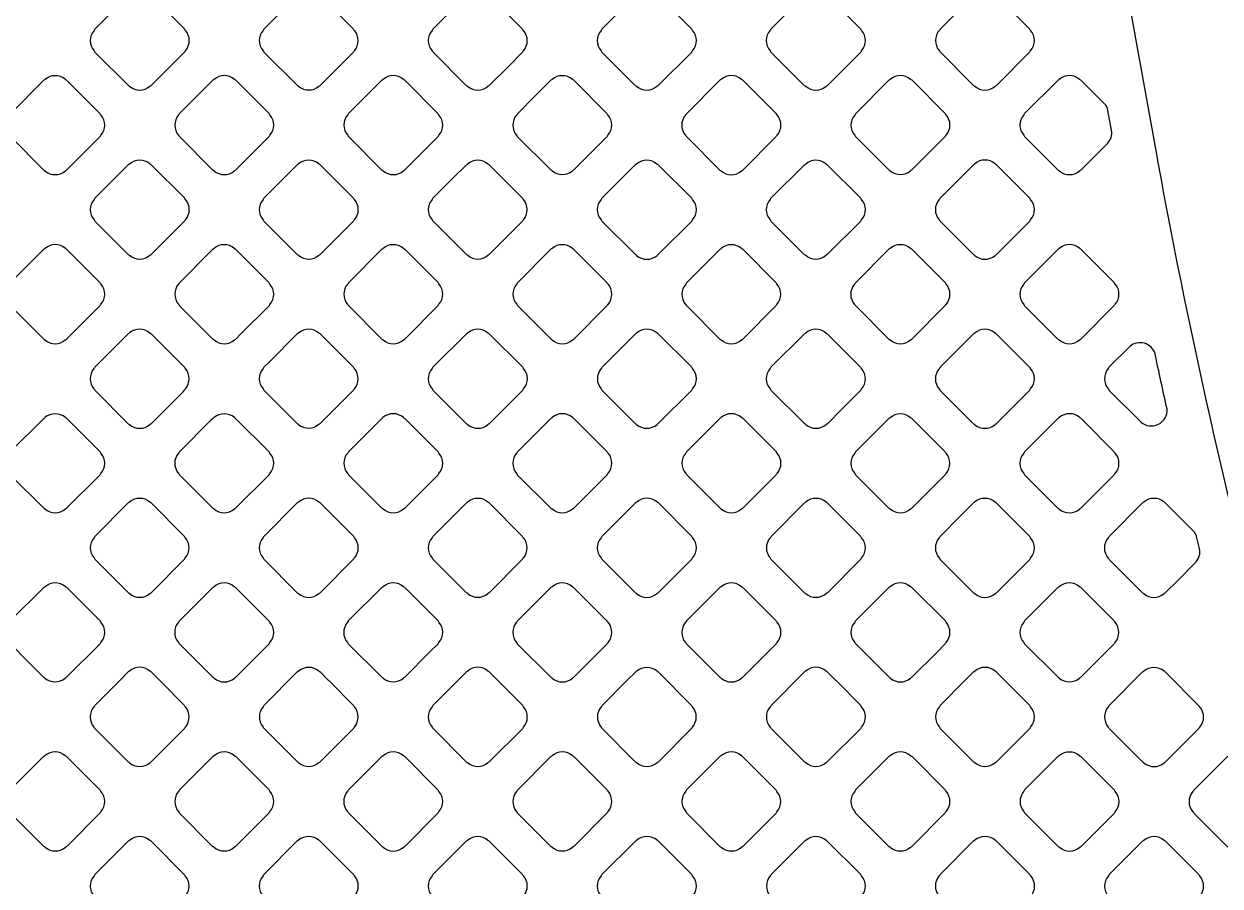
# Model space of a CAD drawing. Header units: millimetres. Extents: x 3440 to 3572, y 2 to 96.
# Drawn here: x 3529.02 to 3530.545, y 63.738 to 64.837 of the extents above; entities that cross this region are included whole.
import ezdxf

# ---------------------------------------------------------------- set-up
doc = ezdxf.new("R2010")
doc.units = ezdxf.units.MM
doc.header["$LTSCALE"] = 23.1
doc.layers.add('gbr-dxf', color=7, linetype='CONTINUOUS')

msp = doc.modelspace()

# ---------------------------------------------------------------- linework, layer by layer
at = {"layer": 'gbr-dxf', "linetype": 'Continuous'}
msp.add_lwpolyline([(3529.9322, 69.1544, 0.224387), (3530.0528, 68.8991), (3530.0594, 68.8935), (3530.2616, 68.0324), (3530.2788, 66.7452, -0.031401), (3530.2789, 66.7421), (3530.2832, 66.4211, -0.024536), (3530.2832, 66.4187), (3530.2857, 66.2338, -0.02971), (3530.2858, 66.2309), (3530.2858, 66.2307), (3530.2865, 66.1776, -0.020598), (3530.2866, 66.1756, 0.041374), (3530.3954, 65.05, -0.014401), (3530.3956, 65.0488), (3530.465, 64.6639, -0.013612), (3530.4652, 64.6627, 0.04234), (3530.8402, 63.2846, -0.034058), (3530.8413, 63.2814, 0.030775), (3531.2576, 62.3296, -0.014751), (3531.2581, 62.3284), (3531.4173, 62.0181, -0.022541), (3531.4184, 62.0163, 0.006915), (3531.537, 61.7947, 0.283708)], format="xyb", dxfattribs=at)
for points in [[(3529.1094, 64.8027, -0.091685), (3529.1104, 64.8012), (3529.1531, 64.7585, -0.087297), (3529.1546, 64.7575, 0.379731), (3529.1805, 64.7575, -0.09572), (3529.1822, 64.7585), (3529.2248, 64.8012, -0.096266), (3529.2258, 64.8028, 0.379731), (3529.2258, 64.8288, -0.103612), (3529.2247, 64.8306), (3529.1823, 64.873, -0.091964), (3529.1807, 64.874, 0.379731), (3529.1547, 64.874, -0.096265), (3529.1531, 64.873), (3529.1104, 64.8303, -0.095916), (3529.1094, 64.8287, 0.379731)], [(3529.325, 64.8029, -0.096265), (3529.326, 64.8012), (3529.3686, 64.7586, -0.092342), (3529.3701, 64.7577, 0.379064), (3529.3961, 64.7577, -0.097298), (3529.3977, 64.7586), (3529.4403, 64.8012, -0.095166), (3529.4412, 64.8028, 0.379293), (3529.4412, 64.8288, -0.095956), (3529.4402, 64.8304), (3529.3977, 64.8729, -0.100054), (3529.396, 64.8739, 0.379731), (3529.3701, 64.8739, -0.096265), (3529.3684, 64.8729), (3529.326, 64.8305, -0.095916), (3529.325, 64.8288, 0.379731)], [(3529.5403, 64.8287, 0.379427), (3529.5403, 64.8028, -0.087748), (3529.5412, 64.8013), (3529.5839, 64.7586, -0.09979), (3529.5856, 64.7576, 0.379731), (3529.6116, 64.7576, -0.09572), (3529.6133, 64.7586), (3529.6367, 64.782), (3529.6558, 64.8011, -0.095916), (3529.6567, 64.8027, 0.379731), (3529.6567, 64.8287, -0.091745), (3529.6558, 64.8302), (3529.6131, 64.8729, -0.096332), (3529.6115, 64.8739, 0.379289), (3529.5855, 64.8739, -0.096507), (3529.5839, 64.8729), (3529.5413, 64.8304, -0.09437)], [(3529.7558, 64.8027, -0.096157), (3529.7568, 64.8011), (3529.7994, 64.7584, -0.091364), (3529.801, 64.7575, 0.379293), (3529.8269, 64.7575, -0.095956), (3529.8286, 64.7585), (3529.8713, 64.8012, -0.096332), (3529.8723, 64.8029, 0.379289), (3529.8723, 64.8288, -0.082704), (3529.8714, 64.8302), (3529.8286, 64.8731, -0.086956), (3529.8271, 64.874, 0.379293), (3529.8011, 64.874, -0.095956), (3529.7995, 64.873), (3529.7568, 64.8303, -0.096023), (3529.7558, 64.8287, 0.379672)], [(3529.9713, 64.8028, -0.096265), (3529.9723, 64.8011), (3530.0148, 64.7587, -0.107794), (3530.0167, 64.7576, 0.379731), (3530.0427, 64.7576, -0.096265), (3530.0443, 64.7586), (3530.0869, 64.8012, -0.095916), (3530.0879, 64.8028, 0.379731), (3530.0879, 64.8288, -0.100266), (3530.0869, 64.8305), (3530.0444, 64.873, -0.104018), (3530.0426, 64.8741, 0.379731), (3530.0166, 64.8741, -0.09572), (3530.015, 64.8731), (3529.9723, 64.8304, -0.095916), (3529.9713, 64.8288, 0.379731)], [(3530.187, 64.8288, 0.379293), (3530.187, 64.8028, -0.087748), (3530.1879, 64.8013), (3530.2307, 64.7585, -0.08348), (3530.2321, 64.7576, 0.379672), (3530.2581, 64.7576, -0.095612), (3530.2597, 64.7586), (3530.3024, 64.8013, -0.095602), (3530.3033, 64.8029, 0.379293), (3530.3033, 64.8288, -0.091954), (3530.3024, 64.8304), (3530.2598, 64.873, -0.096332), (3530.2581, 64.874, 0.379289), (3530.2322, 64.874, -0.095506), (3530.2306, 64.873), (3530.188, 64.8304, -0.095602)], [(3529.0017, 64.695, -0.096265), (3529.0027, 64.6934), (3529.0453, 64.6508, -0.091913), (3529.0468, 64.6498, 0.379731), (3529.0728, 64.6498, -0.09572), (3529.0744, 64.6508), (3529.117, 64.6934, -0.096266), (3529.118, 64.695, 0.379731), (3529.118, 64.721, -0.082756), (3529.1171, 64.7224), (3529.0743, 64.7652, -0.087515), (3529.0729, 64.7661, 0.379731), (3529.0469, 64.7661, -0.096265), (3529.0452, 64.7652), (3529.0027, 64.7226, -0.095916), (3529.0017, 64.721, 0.379731)], [(3529.2172, 64.695, -0.09572), (3529.2181, 64.6934), (3529.2607, 64.6508, -0.091964), (3529.2623, 64.6499, 0.379289), (3529.2883, 64.6498, -0.095506), (3529.2899, 64.6508), (3529.3326, 64.6935, -0.095443), (3529.3335, 64.6951, 0.379239), (3529.3335, 64.721, -0.099713), (3529.3325, 64.7228), (3529.2901, 64.7652, -0.103498), (3529.2883, 64.7662, 0.379293), (3529.2624, 64.7662, -0.095956), (3529.2607, 64.7652), (3529.2181, 64.7227, -0.096266), (3529.2172, 64.721, 0.379731)], [(3529.4327, 64.7211, 0.379293), (3529.4327, 64.6951, -0.096625), (3529.4337, 64.6935), (3529.4764, 64.6508, -0.091964), (3529.4779, 64.6499, 0.379731), (3529.5039, 64.6499, -0.096265), (3529.5055, 64.6509), (3529.53, 64.6753), (3529.548, 64.6934, -0.096332), (3529.549, 64.695, 0.379289), (3529.549, 64.7209, -0.095506), (3529.5481, 64.7226), (3529.5054, 64.7652, -0.099711), (3529.5037, 64.7662, 0.378906), (3529.4778, 64.7662, -0.095866), (3529.4762, 64.7652), (3529.4337, 64.7227, -0.095296)], [(3529.6481, 64.695, -0.087343), (3529.649, 64.6935), (3529.6916, 64.6509, -0.099849), (3529.6934, 64.6499, 0.379293), (3529.7193, 64.6499, -0.096119), (3529.7209, 64.6509), (3529.7635, 64.6934, -0.096023), (3529.7644, 64.695, 0.379289), (3529.7644, 64.721, -0.09148), (3529.7635, 64.7225), (3529.7209, 64.7652, -0.095796), (3529.7192, 64.7661, 0.379293), (3529.6933, 64.7661, -0.09572), (3529.6917, 64.7651), (3529.6726, 64.7461), (3529.6491, 64.7226, -0.096314), (3529.6481, 64.7209, 0.379703)], [(3529.8635, 64.695, -0.095865), (3529.8645, 64.6934), (3529.9072, 64.6506, -0.091437), (3529.9088, 64.6497, 0.379731), (3529.9348, 64.6497, -0.096265), (3529.9364, 64.6507), (3529.9791, 64.6934, -0.095916), (3529.9801, 64.695, 0.379731), (3529.9801, 64.721, -0.083172), (3529.9792, 64.7224), (3529.9363, 64.7653, -0.087516), (3529.9348, 64.7663, 0.379731), (3529.9088, 64.7663, -0.09572), (3529.9072, 64.7653), (3529.8645, 64.7226, -0.096266), (3529.8635, 64.721, 0.379731)], [(3530.0791, 64.695, -0.095612), (3530.0801, 64.6934), (3530.1225, 64.6509, -0.107363), (3530.1244, 64.6499, 0.379293), (3530.1503, 64.6499, -0.095956), (3530.152, 64.6509), (3530.1946, 64.6935, -0.096266), (3530.1956, 64.6951, 0.379731), (3530.1956, 64.7211, -0.100032), (3530.1946, 64.7228), (3530.1522, 64.7652, -0.104264), (3530.1504, 64.7662, 0.379289), (3530.1245, 64.7663, -0.095506), (3530.1228, 64.7653), (3530.0801, 64.7226, -0.095935), (3530.0791, 64.7209, 0.379287)], [(3530.2947, 64.6951, -0.087343), (3530.2956, 64.6937), (3530.3385, 64.6507, -0.0873), (3530.34, 64.6498, 0.378906), (3530.3659, 64.6498, -0.095866), (3530.3676, 64.6508), (3530.4014, 64.6846), (3530.4014, 64.6847, 0.226232), (3530.4066, 64.7011, -0.052294), (3530.4066, 64.7016), (3530.402, 64.7268, 0.119046), (3530.3977, 64.7351), (3530.3675, 64.7653, -0.096266), (3530.3658, 64.7663, 0.379289), (3530.3399, 64.7663, -0.095866), (3530.3383, 64.7653), (3530.2957, 64.7227, -0.095935), (3530.2947, 64.7211, 0.379287)], [(3529.1094, 64.5873, -0.09572), (3529.1104, 64.5857), (3529.153, 64.5431, -0.091646), (3529.1546, 64.5421, 0.379332), (3529.1805, 64.5421, -0.095506), (3529.1821, 64.5431), (3529.2248, 64.5857, -0.095935), (3529.2258, 64.5873, 0.379324), (3529.2258, 64.6133, -0.082876), (3529.2249, 64.6147), (3529.182, 64.6575, -0.086956), (3529.1805, 64.6585, 0.379293), (3529.1546, 64.6584, -0.095956), (3529.1529, 64.6575), (3529.1104, 64.6149, -0.096266), (3529.1094, 64.6133, 0.379731)], [(3529.3249, 64.5873, -0.096225), (3529.3258, 64.5857), (3529.3685, 64.543, -0.091964), (3529.3701, 64.5421, 0.379731), (3529.3961, 64.5421, -0.096265), (3529.3977, 64.543), (3529.4403, 64.5857, -0.096627), (3529.4413, 64.5873, 0.379229), (3529.4413, 64.6133, -0.099534), (3529.4403, 64.615), (3529.3978, 64.6575, -0.103421), (3529.396, 64.6585, 0.378681), (3529.3701, 64.6585, -0.097505), (3529.3684, 64.6575), (3529.3259, 64.6149, -0.097437), (3529.3249, 64.6132, 0.378971)], [(3529.5404, 64.5873, -0.082876), (3529.5413, 64.5859), (3529.584, 64.5432, -0.095602), (3529.5857, 64.5422, 0.379214), (3529.6116, 64.5422, -0.096625), (3529.6133, 64.5432), (3529.6558, 64.5857, -0.096266), (3529.6567, 64.5873, 0.379289), (3529.6567, 64.6133, -0.091476), (3529.6558, 64.6148), (3529.6132, 64.6575, -0.095602), (3529.6115, 64.6584, 0.379293), (3529.5856, 64.6584, -0.096103), (3529.584, 64.6574), (3529.5659, 64.6394), (3529.5414, 64.6149, -0.096023), (3529.5404, 64.6132, 0.379672)], [(3529.7558, 64.5873, -0.091558), (3529.7568, 64.5857), (3529.7996, 64.5429, -0.087515), (3529.8011, 64.542, 0.379731), (3529.8271, 64.542, -0.096265), (3529.8287, 64.543), (3529.8713, 64.5856, -0.095916), (3529.8723, 64.5872, 0.379731), (3529.8723, 64.6132, -0.087549), (3529.8714, 64.6147), (3529.8285, 64.6575, -0.091913), (3529.827, 64.6584, 0.379731), (3529.801, 64.6584, -0.09572), (3529.7994, 64.6575), (3529.7568, 64.6149, -0.096266), (3529.7558, 64.6133, 0.379731)], [(3529.9713, 64.5872, -0.091583), (3529.9723, 64.5856), (3530.0148, 64.5431, -0.103498), (3530.0166, 64.5421, 0.379293), (3530.0425, 64.5421, -0.095956), (3530.0442, 64.5431), (3530.0868, 64.5857, -0.096111), (3530.0878, 64.5873, 0.379229), (3530.0878, 64.6133, -0.087284), (3530.0869, 64.6147), (3530.0441, 64.6575, -0.09197), (3530.0426, 64.6584, 0.379293), (3530.0166, 64.6584, -0.096119), (3530.015, 64.6574), (3529.9723, 64.6148, -0.096214), (3529.9713, 64.6131, 0.379703)], [(3530.1869, 64.5873, -0.100032), (3530.1879, 64.5856), (3530.2305, 64.543, -0.095916), (3530.2321, 64.542, 0.379731), (3530.2581, 64.542, -0.096265), (3530.2597, 64.543), (3530.3025, 64.5857, -0.095916), (3530.3034, 64.5873, 0.379731), (3530.3034, 64.6133, -0.095756), (3530.3025, 64.615), (3530.2599, 64.6576, -0.100054), (3530.2581, 64.6586, 0.379731), (3530.2322, 64.6586, -0.096265), (3530.2305, 64.6576), (3530.1879, 64.6149, -0.096266), (3530.1869, 64.6133, 0.379731)], [(3529.0016, 64.4795, -0.091846), (3529.0025, 64.4779), (3529.0452, 64.4352, -0.089936), (3529.0468, 64.4343, 0.379155), (3529.0727, 64.4343, -0.096367), (3529.0743, 64.4352), (3529.1171, 64.478, -0.094035), (3529.1181, 64.4796, 0.379032), (3529.1181, 64.5056, -0.083271), (3529.1172, 64.507), (3529.0743, 64.5498, -0.087978), (3529.0729, 64.5507, 0.379289), (3529.0469, 64.5508, -0.095866), (3529.0453, 64.5498), (3529.0026, 64.5071, -0.098209), (3529.0016, 64.5054, 0.379506)], [(3529.2172, 64.4796, -0.105329), (3529.2182, 64.4778), (3529.2607, 64.4353, -0.099711), (3529.2624, 64.4343, 0.379293), (3529.2884, 64.4344, -0.095956), (3529.29, 64.4353), (3529.2961, 64.4414), (3529.3325, 64.4778, -0.095916), (3529.3335, 64.4795, 0.379731), (3529.3335, 64.5054, -0.091745), (3529.3325, 64.507), (3529.2899, 64.5497, -0.096128), (3529.2882, 64.5507, 0.379155), (3529.2623, 64.5507, -0.097032), (3529.2606, 64.5497), (3529.2182, 64.5072, -0.096842), (3529.2172, 64.5056, 0.379239)], [(3529.4327, 64.4795, -0.096157), (3529.4336, 64.4779), (3529.4763, 64.4353, -0.091364), (3529.4778, 64.4343, 0.378906), (3529.5038, 64.4343, -0.095506), (3529.5054, 64.4353), (3529.5481, 64.478, -0.095602), (3529.549, 64.4796, 0.379293), (3529.549, 64.5056, -0.099964), (3529.548, 64.5073), (3529.5056, 64.5497, -0.104018), (3529.5038, 64.5507, 0.379731), (3529.4779, 64.5507, -0.09572), (3529.4762, 64.5497), (3529.4337, 64.5071, -0.096023), (3529.4327, 64.5055, 0.379672)], [(3529.6482, 64.4796, -0.087549), (3529.6491, 64.4781), (3529.692, 64.4352, -0.082834), (3529.6934, 64.4343, 0.379731), (3529.7194, 64.4343, -0.096265), (3529.721, 64.4353), (3529.7636, 64.4779, -0.095916), (3529.7646, 64.4795, 0.379731), (3529.7646, 64.5055, -0.087748), (3529.7637, 64.507), (3529.7208, 64.5498, -0.091964), (3529.7193, 64.5507, 0.379731), (3529.6933, 64.5507, -0.096265), (3529.6917, 64.5498), (3529.6491, 64.5072, -0.095916), (3529.6482, 64.5056, 0.379731)], [(3529.8636, 64.4795, -0.09185), (3529.8646, 64.4779), (3529.9073, 64.4352, -0.086956), (3529.9088, 64.4343, 0.379293), (3529.9348, 64.4343, -0.095956), (3529.9364, 64.4353), (3529.979, 64.4779, -0.096332), (3529.98, 64.4795, 0.379289), (3529.98, 64.5055, -0.087715), (3529.9791, 64.507), (3529.9363, 64.5497, -0.09197), (3529.9348, 64.5506, 0.379214), (3529.9088, 64.5506, -0.095956), (3529.9072, 64.5496), (3529.8646, 64.5071, -0.096023), (3529.8637, 64.5054, 0.379672)], [(3530.079, 64.4794, -0.091685), (3530.08, 64.4779), (3530.1226, 64.4353, -0.103868), (3530.1244, 64.4343, 0.379731), (3530.1504, 64.4343, -0.096265), (3530.152, 64.4352), (3530.1946, 64.4779, -0.096266), (3530.1956, 64.4795, 0.379731), (3530.1956, 64.5055, -0.087314), (3530.1947, 64.5069), (3530.1519, 64.5498, -0.091964), (3530.1503, 64.5507, 0.379731), (3530.1243, 64.5507, -0.096265), (3530.1227, 64.5497), (3530.08, 64.5071, -0.095916), (3530.079, 64.5054, 0.379731)], [(3530.2947, 64.4795, -0.104099), (3530.2957, 64.4777), (3530.3382, 64.4353, -0.099849), (3530.3399, 64.4343, 0.379293), (3530.3658, 64.4343, -0.09572), (3530.3675, 64.4353), (3530.4101, 64.4779, -0.095916), (3530.4111, 64.4796, 0.379731), (3530.4111, 64.5055, -0.107762), (3530.41, 64.5074), (3530.3676, 64.5498, -0.096332), (3530.366, 64.5508, 0.379289), (3530.34, 64.5508, -0.095506), (3530.3384, 64.5498), (3530.2957, 64.5071, -0.095935), (3530.2947, 64.5054, 0.379196)], [(3529.1093, 64.3718, -0.095719), (3529.1103, 64.3702), (3529.153, 64.3274, -0.09197), (3529.1546, 64.3265, 0.378906), (3529.1805, 64.3265, -0.095778), (3529.1821, 64.3275), (3529.2225, 64.3678), (3529.2248, 64.3701, -0.095602), (3529.2258, 64.3718, 0.379293), (3529.2258, 64.3977, -0.095956), (3529.2248, 64.3994), (3529.182, 64.4422, -0.082912), (3529.1806, 64.443, 0.379155), (3529.1547, 64.4431, -0.096217), (3529.153, 64.4421), (3529.1103, 64.3994, -0.096322), (3529.1093, 64.3977, 0.379155)], [(3529.325, 64.3719, -0.103621), (3529.326, 64.3701), (3529.3684, 64.3276, -0.099849), (3529.3701, 64.3266, 0.379293), (3529.3961, 64.3267, -0.096119), (3529.3977, 64.3276), (3529.4402, 64.3701, -0.096023), (3529.4412, 64.3718, 0.379289), (3529.4412, 64.3977, -0.09148), (3529.4403, 64.3993), (3529.3976, 64.4419, -0.095796), (3529.396, 64.4429, 0.379293), (3529.3701, 64.4429, -0.09572), (3529.3684, 64.4419), (3529.332, 64.4055), (3529.326, 64.3994, -0.096314), (3529.325, 64.3978, 0.379703)], [(3529.5403, 64.3977, 0.379293), (3529.5403, 64.3718, -0.083235), (3529.5412, 64.3704), (3529.584, 64.3275, -0.096023), (3529.5856, 64.3266, 0.379672), (3529.6116, 64.3265, -0.096157), (3529.6132, 64.3275), (3529.6559, 64.3702, -0.095796), (3529.6569, 64.3718, 0.379293), (3529.6569, 64.3978, -0.096625), (3529.6559, 64.3994), (3529.6133, 64.442, -0.100335), (3529.6116, 64.443, 0.379672), (3529.5856, 64.443, -0.095612), (3529.584, 64.4421), (3529.5413, 64.3993, -0.095602)], [(3529.756, 64.3718, -0.087248), (3529.7569, 64.3703), (3529.7997, 64.3275, -0.082483), (3529.8011, 64.3266, 0.379293), (3529.8271, 64.3266, -0.095956), (3529.8287, 64.3276), (3529.8713, 64.3702, -0.096332), (3529.8723, 64.3718, 0.379289), (3529.8723, 64.3978, -0.087248), (3529.8714, 64.3993), (3529.8286, 64.442, -0.091364), (3529.8271, 64.4429, 0.379293), (3529.8011, 64.4429, -0.095956), (3529.7995, 64.4419), (3529.757, 64.3994, -0.096332), (3529.756, 64.3977, 0.379289)], [(3529.9713, 64.3718, -0.087748), (3529.9723, 64.3703), (3530.015, 64.3276, -0.09979), (3530.0167, 64.3266, 0.379731), (3530.0427, 64.3266, -0.09572), (3530.0443, 64.3275), (3530.0631, 64.3463), (3530.0868, 64.37, -0.095916), (3530.0878, 64.3717, 0.379731), (3530.0878, 64.3977, -0.092247), (3530.0868, 64.3992), (3530.0441, 64.4419, -0.095916), (3530.0425, 64.4429, 0.379731), (3530.0165, 64.4429, -0.096265), (3530.0149, 64.4419), (3529.9723, 64.3994, -0.095916), (3529.9713, 64.3977, 0.379731)], [(3530.1869, 64.3717, -0.095612), (3530.1878, 64.37), (3530.2305, 64.3274, -0.091364), (3530.232, 64.3265, 0.379293), (3530.258, 64.3265, -0.095956), (3530.2596, 64.3275), (3530.3023, 64.3702, -0.096332), (3530.3033, 64.3718, 0.379289), (3530.3033, 64.3978, -0.082704), (3530.3025, 64.3992), (3530.2596, 64.442, -0.086956), (3530.2581, 64.4429, 0.379293), (3530.2322, 64.4429, -0.095956), (3530.2305, 64.4419), (3530.1879, 64.3993, -0.096214), (3530.1869, 64.3976, 0.379672)], [(3530.4024, 64.3718, -0.096157), (3530.4033, 64.3701), (3530.4437, 64.3298), (3530.4439, 64.3296, 0.676083), (3530.4773, 64.3463, -0.002156), (3530.462, 64.4167, 0.537046), (3530.4299, 64.4259), (3530.4033, 64.3993, -0.095585), (3530.4024, 64.3977, 0.379287)], [(3529.0016, 64.29, 0.379293), (3529.0016, 64.2641, -0.090058), (3529.0026, 64.2625), (3529.0454, 64.2197, -0.083134), (3529.0468, 64.2188, 0.379731), (3529.0728, 64.2188, -0.096265), (3529.0744, 64.2198), (3529.117, 64.2624, -0.095916), (3529.118, 64.264, 0.379731), (3529.118, 64.29, -0.087274), (3529.1171, 64.2915), (3529.0743, 64.3343, -0.091703), (3529.0728, 64.3352, 0.379107), (3529.0468, 64.3352, -0.095866), (3529.0452, 64.3342), (3529.0026, 64.2916, -0.095824)], [(3529.2171, 64.264, -0.100154), (3529.2181, 64.2623), (3529.2607, 64.2198, -0.095895), (3529.2623, 64.2188, 0.379293), (3529.2883, 64.2188, -0.096265), (3529.2899, 64.2198), (3529.3325, 64.2624, -0.096266), (3529.3335, 64.2641, 0.379289), (3529.3335, 64.29, -0.091476), (3529.3326, 64.2916), (3529.2899, 64.3342, -0.095602), (3529.2883, 64.3352, 0.379293), (3529.2624, 64.3352, -0.095956), (3529.2607, 64.3342), (3529.2584, 64.3319), (3529.2181, 64.2916, -0.096023), (3529.2172, 64.29, 0.379672)], [(3529.4327, 64.2641, -0.103612), (3529.4337, 64.2623), (3529.4762, 64.2198, -0.100054), (3529.4779, 64.2188, 0.379731), (3529.5039, 64.2188, -0.096265), (3529.5055, 64.2198), (3529.548, 64.2623, -0.095916), (3529.549, 64.264, 0.379731), (3529.549, 64.2899, -0.091745), (3529.5481, 64.2915), (3529.5054, 64.3342, -0.096266), (3529.5037, 64.3352, 0.379731), (3529.4777, 64.3352, -0.09572), (3529.4761, 64.3342), (3529.4337, 64.2917, -0.096266), (3529.4327, 64.2901, 0.379731)], [(3529.6481, 64.264, -0.087305), (3529.649, 64.2625), (3529.6919, 64.2196, -0.082483), (3529.6933, 64.2188, 0.378943), (3529.7192, 64.2188, -0.095866), (3529.7209, 64.2197), (3529.7636, 64.2625, -0.095602), (3529.7646, 64.2642, 0.379214), (3529.7646, 64.2901, -0.092348), (3529.7636, 64.2917), (3529.7211, 64.3342, -0.095916), (3529.7194, 64.3352, 0.379731), (3529.6934, 64.3352, -0.095756), (3529.6918, 64.3342), (3529.6491, 64.2916, -0.096214), (3529.6481, 64.2899, 0.379703)], [(3529.8637, 64.2641, -0.087314), (3529.8646, 64.2626), (3529.9075, 64.2197, -0.083056), (3529.9089, 64.2188, 0.379731), (3529.9349, 64.2188, -0.09572), (3529.9365, 64.2198), (3529.9791, 64.2624, -0.096266), (3529.9801, 64.264, 0.379731), (3529.9801, 64.29, -0.087314), (3529.9792, 64.2915), (3529.9364, 64.3343, -0.091913), (3529.9348, 64.3352, 0.379731), (3529.9088, 64.3352, -0.09572), (3529.9072, 64.3342), (3529.8646, 64.2917, -0.096266), (3529.8637, 64.2901, 0.379731)], [(3530.0791, 64.264, -0.087254), (3530.0801, 64.2625), (3530.1227, 64.2198, -0.099849), (3530.1244, 64.2188, 0.379293), (3530.1503, 64.2189, -0.096625), (3530.152, 64.2198), (3530.178, 64.2459), (3530.1945, 64.2623, -0.096332), (3530.1955, 64.264, 0.379289), (3530.1955, 64.2899, -0.09148), (3530.1945, 64.2915), (3530.1519, 64.3341, -0.095602), (3530.1503, 64.3351, 0.379293), (3530.1243, 64.3351, -0.095956), (3530.1227, 64.3341), (3530.099, 64.3104), (3530.0801, 64.2915, -0.096314), (3530.0792, 64.2899, 0.379672)], [(3530.2946, 64.264, -0.099645), (3530.2956, 64.2623), (3530.3382, 64.2196, -0.095796), (3530.3399, 64.2187, 0.379293), (3530.3658, 64.2187, -0.09572), (3530.3675, 64.2197), (3530.4101, 64.2623, -0.096332), (3530.4111, 64.2639, 0.379289), (3530.4111, 64.2899, -0.095506), (3530.4101, 64.2915), (3530.3672, 64.3344, -0.082483), (3530.3659, 64.3353, 0.379293), (3530.3399, 64.3352, -0.095956), (3530.3383, 64.3343), (3530.2956, 64.2916, -0.096314), (3530.2946, 64.2899, 0.379703)], [(3529.1094, 64.1563, -0.087254), (3529.1103, 64.1548), (3529.1532, 64.1119, -0.082483), (3529.1546, 64.1111, 0.379293), (3529.1805, 64.1111, -0.095956), (3529.1821, 64.1121), (3529.2247, 64.1547, -0.096266), (3529.2257, 64.1563, 0.379731), (3529.2257, 64.1823, -0.087314), (3529.2248, 64.1838), (3529.1821, 64.2264, -0.092406), (3529.1805, 64.2274, 0.379703), (3529.1546, 64.2274, -0.095649), (3529.153, 64.2265), (3529.1104, 64.1838, -0.095935), (3529.1094, 64.1822, 0.379196)], [(3529.3249, 64.1563, -0.100266), (3529.3259, 64.1546), (3529.3685, 64.112, -0.096227), (3529.3701, 64.111, 0.379731), (3529.3961, 64.111, -0.096265), (3529.3977, 64.112), (3529.4403, 64.1546, -0.095916), (3529.4413, 64.1563, 0.379731), (3529.4413, 64.1822, -0.092247), (3529.4404, 64.1838), (3529.3977, 64.2265, -0.095916), (3529.396, 64.2275, 0.379731), (3529.3701, 64.2275, -0.096265), (3529.3684, 64.2265), (3529.3258, 64.1839, -0.095916), (3529.3249, 64.1823, 0.379731)], [(3529.5404, 64.1563, -0.09185), (3529.5414, 64.1547), (3529.5839, 64.1122, -0.103498), (3529.5857, 64.1111, 0.379293), (3529.6116, 64.1112, -0.095956), (3529.6133, 64.1121), (3529.6558, 64.1546, -0.096332), (3529.6567, 64.1563, 0.379289), (3529.6567, 64.1822, -0.087715), (3529.6558, 64.1837), (3529.6131, 64.2265, -0.09197), (3529.6115, 64.2274, 0.379214), (3529.5856, 64.2274, -0.095956), (3529.584, 64.2264), (3529.5414, 64.1838, -0.096023), (3529.5404, 64.1822, 0.379672)], [(3529.7558, 64.1822, 0.379293), (3529.7558, 64.1563, -0.087809), (3529.7568, 64.1548), (3529.7997, 64.1118, -0.083651), (3529.8011, 64.111, 0.379703), (3529.827, 64.1109, -0.095756), (3529.8287, 64.1119), (3529.8715, 64.1547, -0.095602), (3529.8724, 64.1563, 0.379293), (3529.8724, 64.1823, -0.091745), (3529.8715, 64.1838), (3529.8288, 64.2265, -0.096227), (3529.8271, 64.2275, 0.379506), (3529.8012, 64.2275, -0.098229), (3529.7995, 64.2265), (3529.7568, 64.1839, -0.095796)], [(3529.9714, 64.1563, -0.082704), (3529.9723, 64.1549), (3530.0151, 64.1121, -0.095602), (3530.0167, 64.1111, 0.379293), (3530.0427, 64.1112, -0.096265), (3530.0443, 64.1121), (3530.0868, 64.1546, -0.096111), (3530.0878, 64.1563, 0.379321), (3530.0878, 64.1822, -0.09148), (3530.0869, 64.1838), (3530.0442, 64.2264, -0.095602), (3530.0426, 64.2274, 0.379214), (3530.0166, 64.2274, -0.096625), (3530.015, 64.2264), (3529.9724, 64.1838, -0.095916), (3529.9715, 64.1822, 0.379289)], [(3530.1869, 64.1563, -0.09185), (3530.1878, 64.1547), (3530.2307, 64.1119, -0.086956), (3530.2321, 64.1109, 0.379214), (3530.2581, 64.111, -0.096625), (3530.2597, 64.1119), (3530.3023, 64.1545, -0.096266), (3530.3033, 64.1562, 0.379289), (3530.3033, 64.1821, -0.087284), (3530.3024, 64.1836), (3530.2596, 64.2265, -0.091364), (3530.258, 64.2274, 0.379214), (3530.232, 64.2274, -0.096625), (3530.2304, 64.2264), (3530.2139, 64.21), (3530.1879, 64.1839, -0.096023), (3530.1869, 64.1822, 0.379672)], [(3530.4024, 64.1561, -0.09572), (3530.4034, 64.1545), (3530.4459, 64.112, -0.096214), (3530.4475, 64.111, 0.379498), (3530.4735, 64.111, -0.092917), (3530.4751, 64.1119), (3530.4909, 64.1277), (3530.514, 64.1509, 0.237578), (3530.5187, 64.1683, -0.040015), (3530.5187, 64.1686, -0.000585), (3530.5154, 64.1819, -0.036967), (3530.5154, 64.1821, 0.128969), (3530.5106, 64.1911), (3530.4751, 64.2265, -0.0873), (3530.4736, 64.2274, 0.37925), (3530.4477, 64.2274, -0.096625), (3530.4461, 64.2264), (3530.4034, 64.1837, -0.096266), (3530.4024, 64.1821, 0.379731)], [(3529.0015, 64.0743, 0.378603), (3529.0016, 64.0484, -0.085248), (3529.0025, 64.047), (3529.013, 64.0365, -0.024107), (3529.0145, 64.0348), (3529.045, 64.0044, -0.104691), (3529.0468, 64.0033, 0.37981), (3529.0727, 64.0033, -0.095973), (3529.0744, 64.0043), (3529.117, 64.047, -0.095602), (3529.118, 64.0486, 0.378906), (3529.118, 64.0745, -0.095506), (3529.117, 64.0762), (3529.0745, 64.1187, -0.099849), (3529.0728, 64.1197, 0.378815), (3529.0469, 64.1197, -0.095506), (3529.0452, 64.1187), (3529.0025, 64.076, -0.095293)], [(3529.2171, 64.0486, -0.082704), (3529.2179, 64.0472), (3529.2608, 64.0043, -0.096332), (3529.2624, 64.0033, 0.37981), (3529.2884, 64.0033, -0.096625), (3529.29, 64.0043), (3529.3219, 64.0362), (3529.3222, 64.0364), (3529.3325, 64.0468, -0.098), (3529.3335, 64.0485, 0.378718), (3529.3336, 64.0744, -0.090916), (3529.3326, 64.0759), (3529.2898, 64.1187, -0.095602), (3529.2882, 64.1197, 0.379293), (3529.2623, 64.1197, -0.095956), (3529.2606, 64.1187), (3529.2181, 64.0762, -0.096332), (3529.2171, 64.0745, 0.379289)], [(3529.4326, 64.0743, 0.378683), (3529.4326, 64.0484, -0.08944), (3529.4335, 64.0469), (3529.4762, 64.0042, -0.092233), (3529.4778, 64.0033, 0.37981), (3529.5037, 64.0033, -0.095956), (3529.5054, 64.0043), (3529.5376, 64.0365), (3529.5481, 64.047, -0.095602), (3529.5491, 64.0486, 0.378906), (3529.5491, 64.0745, -0.087248), (3529.5481, 64.076), (3529.5054, 64.1188, -0.091364), (3529.5039, 64.1197, 0.378906), (3529.4779, 64.1197, -0.095506), (3529.4763, 64.1187), (3529.4335, 64.076, -0.095293)], [(3529.6481, 64.0486, -0.09148), (3529.649, 64.047), (3529.6918, 64.0042, -0.092233), (3529.6934, 64.0033, 0.37981), (3529.7194, 64.0033, -0.095956), (3529.721, 64.0042), (3529.7532, 64.0365), (3529.7636, 64.0468, -0.097673), (3529.7646, 64.0485, 0.378718), (3529.7646, 64.0744, -0.087135), (3529.7637, 64.0759), (3529.7208, 64.1188, -0.091578), (3529.7192, 64.1197, 0.379293), (3529.6933, 64.1197, -0.096265), (3529.6916, 64.1187), (3529.6491, 64.0762, -0.096111), (3529.6481, 64.0745, 0.379321)], [(3529.8636, 64.0743, 0.378683), (3529.8636, 64.0484, -0.085157), (3529.8645, 64.047), (3529.875, 64.0365, -0.023912), (3529.8766, 64.0348), (3529.9071, 64.0042, -0.096111), (3529.9088, 64.0033, 0.37981), (3529.9348, 64.0033, -0.095956), (3529.9364, 64.0042), (3529.9684, 64.0363), (3529.9686, 64.0365), (3529.9791, 64.047, -0.095824), (3529.9801, 64.0486, 0.379293), (3529.9801, 64.0746, -0.096625), (3529.9791, 64.0762), (3529.9366, 64.1187, -0.100151), (3529.9349, 64.1197, 0.379289), (3529.909, 64.1197, -0.095778), (3529.9073, 64.1187), (3529.8646, 64.076, -0.095058)], [(3530.0791, 64.0486, -0.082704), (3530.08, 64.0472), (3530.123, 64.0042, -0.083651), (3530.1244, 64.0033, 0.379212), (3530.1504, 64.0032, -0.095866), (3530.152, 64.0042), (3530.1842, 64.0364), (3530.1946, 64.0468, -0.095602), (3530.1956, 64.0485, 0.378906), (3530.1956, 64.0744, -0.09148), (3530.1947, 64.076), (3530.1519, 64.1187, -0.095602), (3530.1503, 64.1197, 0.379293), (3530.1243, 64.1197, -0.095956), (3530.1227, 64.1187), (3530.0801, 64.0762, -0.096332), (3530.0792, 64.0745, 0.379289)], [(3530.2947, 64.0484, -0.087248), (3530.2956, 64.047), (3530.3383, 64.0042, -0.092898), (3530.3399, 64.0033, 0.379117), (3530.3658, 64.0033, -0.095487), (3530.3674, 64.0042), (3530.3993, 64.0361), (3530.3997, 64.0365), (3530.41, 64.0469, -0.093699), (3530.411, 64.0485, 0.379458), (3530.411, 64.0744, -0.091846), (3530.4101, 64.076), (3530.3675, 64.1186, -0.096558), (3530.3658, 64.1195, 0.379731), (3530.3398, 64.1195, -0.09572), (3530.3382, 64.1186), (3530.2957, 64.076, -0.096332), (3530.2947, 64.0744, 0.379289)], [(3529.1093, 63.9407, -0.100285), (3529.1103, 63.939), (3529.1529, 63.8964, -0.096627), (3529.1545, 63.8954, 0.37981), (3529.1805, 63.8954, -0.096625), (3529.1821, 63.8964), (3529.2248, 63.9391, -0.096111), (3529.2258, 63.9408, 0.37981), (3529.2258, 63.9667, -0.100399), (3529.2248, 63.9685), (3529.1936, 63.9996, -0.015196), (3529.1927, 64.0006), (3529.1821, 64.0111, -0.091364), (3529.1806, 64.0121, 0.378906), (3529.1546, 64.0121, -0.095506), (3529.153, 64.0111), (3529.1425, 64.0005), (3529.1103, 63.9684, -0.096627), (3529.1093, 63.9667, 0.379731)], [(3529.325, 63.9408, -0.092162), (3529.3259, 63.9392), (3529.3686, 63.8965, -0.087645), (3529.3701, 63.8956, 0.379201), (3529.396, 63.8956, -0.096625), (3529.3977, 63.8966), (3529.4403, 63.9391, -0.096111), (3529.4412, 63.9408, 0.37981), (3529.4412, 63.9668, -0.09253), (3529.4403, 63.9683), (3529.409, 63.9996, -0.015077), (3529.408, 64.0005), (3529.3976, 64.011, -0.08752), (3529.3961, 64.0119, 0.378815), (3529.3701, 64.0119, -0.095506), (3529.3685, 64.011), (3529.3259, 63.9684, -0.096627), (3529.325, 63.9667, 0.3795)], [(3529.5403, 63.9407, -0.087784), (3529.5412, 63.9392), (3529.5839, 63.8965, -0.100151), (3529.5856, 63.8955, 0.37981), (3529.6116, 63.8955, -0.095956), (3529.6133, 63.8965), (3529.6559, 63.9391, -0.096332), (3529.6568, 63.9407, 0.37981), (3529.6568, 63.9667, -0.096625), (3529.6559, 63.9684), (3529.6246, 63.9996, -0.015077), (3529.6236, 64.0005), (3529.613, 64.0112, -0.082483), (3529.6116, 64.0121, 0.378906), (3529.5857, 64.0121, -0.095506), (3529.584, 64.0111), (3529.5735, 64.0006), (3529.5413, 63.9683, -0.096627), (3529.5403, 63.9667, 0.379731)], [(3529.756, 63.9667, 0.379347), (3529.756, 63.9408, -0.104293), (3529.7571, 63.939), (3529.7994, 63.8966, -0.100824), (3529.8011, 63.8956, 0.37981), (3529.8271, 63.8956, -0.096625), (3529.8288, 63.8966), (3529.8712, 63.9391, -0.096111), (3529.8722, 63.9407, 0.37981), (3529.8722, 63.9667, -0.096458), (3529.8712, 63.9683), (3529.8286, 64.011, -0.085459), (3529.8271, 64.0119, 0.379155), (3529.8012, 64.0119, -0.095719), (3529.7995, 64.0109), (3529.7892, 64.0006), (3529.757, 63.9684, -0.096539)], [(3529.9714, 63.9408, -0.104473), (3529.9724, 63.939), (3530.0149, 63.8965, -0.100215), (3530.0167, 63.8955, 0.379201), (3530.0426, 63.8955, -0.095956), (3530.0442, 63.8965), (3530.0869, 63.9391, -0.096111), (3530.0879, 63.9408, 0.379451), (3530.0879, 63.9667, -0.096259), (3530.087, 63.9684), (3530.0557, 63.9996, -0.015077), (3530.0547, 64.0006), (3530.0442, 64.0111, -0.09197), (3530.0426, 64.0121, 0.378815), (3530.0167, 64.0121, -0.095506), (3530.0151, 64.0111), (3529.9724, 63.9684, -0.096857), (3529.9714, 63.9667, 0.3795)], [(3530.1871, 63.9408, -0.096625), (3530.188, 63.9391), (3530.2306, 63.8966, -0.092233), (3530.2322, 63.8956, 0.379092), (3530.2581, 63.8956, -0.095527), (3530.2598, 63.8966), (3530.3023, 63.9391, -0.095602), (3530.3033, 63.9407, 0.378884), (3530.3033, 63.9667, -0.103999), (3530.3022, 63.9685), (3530.2711, 63.9996, -0.015077), (3530.2701, 64.0005), (3530.2596, 64.011, -0.086956), (3530.2582, 64.0119, 0.378906), (3530.2322, 64.0119, -0.095506), (3530.2306, 64.011), (3530.2201, 64.0005), (3530.188, 63.9684, -0.096627), (3530.1871, 63.9668, 0.379731)], [(3530.4024, 63.9667, 0.378818), (3530.4024, 63.9408, -0.096507), (3530.4034, 63.9391), (3530.4462, 63.8963, -0.092228), (3530.4478, 63.8953, 0.378702), (3530.4737, 63.8953, -0.095383), (3530.4754, 63.8963), (3530.518, 63.9389, -0.0953), (3530.519, 63.9406, 0.379163), (3530.519, 63.9665, -0.088014), (3530.518, 63.968), (3530.475, 64.011, -0.086956), (3530.4735, 64.0119, 0.378906), (3530.4476, 64.0119, -0.094497), (3530.446, 64.011), (3530.4034, 63.9683, -0.095895)], [(3529.0016, 63.833, -0.09253), (3529.0025, 63.8314), (3529.0451, 63.7889, -0.10437), (3529.0469, 63.7878, 0.37981), (3529.0729, 63.7878, -0.095956), (3529.0745, 63.7888), (3529.117, 63.8313, -0.096332), (3529.118, 63.8329, 0.37981), (3529.118, 63.8589, -0.087784), (3529.1171, 63.8604), (3529.0743, 63.9032, -0.092289), (3529.0727, 63.9042, 0.379731), (3529.0467, 63.9042, -0.096723), (3529.0451, 63.9032), (3529.0026, 63.8606, -0.096857), (3529.0016, 63.859, 0.379731)], [(3529.2172, 63.8589, 0.37947), (3529.2172, 63.833, -0.108195), (3529.2182, 63.8311), (3529.2605, 63.7888, -0.104691), (3529.2623, 63.7878, 0.37981), (3529.2882, 63.7878, -0.096625), (3529.2899, 63.7888), (3529.3325, 63.8314, -0.096111), (3529.3335, 63.833, 0.379308), (3529.3335, 63.859, -0.104256), (3529.3325, 63.8608), (3529.2902, 63.9031, -0.108196), (3529.2883, 63.9041, 0.379), (3529.2624, 63.9042, -0.095968), (3529.2607, 63.9032), (3529.2181, 63.8606, -0.096527)], [(3529.4326, 63.859, 0.379249), (3529.4326, 63.833, -0.087784), (3529.4336, 63.8316), (3529.4765, 63.7886, -0.083651), (3529.4779, 63.7878, 0.379451), (3529.5038, 63.7877, -0.096157), (3529.5055, 63.7887), (3529.5481, 63.8314, -0.095796), (3529.5491, 63.833, 0.379201), (3529.5491, 63.8589, -0.09253), (3529.5481, 63.8605), (3529.5054, 63.9032, -0.096627), (3529.5038, 63.9042, 0.3795), (3529.4778, 63.9042, -0.096614), (3529.4762, 63.9032), (3529.4336, 63.8606, -0.096195)], [(3529.6481, 63.8588, 0.37947), (3529.6481, 63.8329, -0.087784), (3529.649, 63.8314), (3529.6916, 63.7888, -0.100151), (3529.6933, 63.7878, 0.379308), (3529.7193, 63.7878, -0.09601), (3529.7209, 63.7888), (3529.7636, 63.8314, -0.096227), (3529.7646, 63.8331, 0.379422), (3529.7646, 63.859, -0.09253), (3529.7636, 63.8606), (3529.721, 63.9032, -0.096627), (3529.7194, 63.9042, 0.379357), (3529.6934, 63.9042, -0.096462), (3529.6918, 63.9032), (3529.6491, 63.8605, -0.096726)], [(3529.8637, 63.8331, -0.100076), (3529.8647, 63.8314), (3529.9073, 63.7887, -0.096328), (3529.909, 63.7878, 0.379422), (3529.9349, 63.7878, -0.096625), (3529.9366, 63.7888), (3529.979, 63.8312, -0.096111), (3529.98, 63.8329, 0.379308), (3529.98, 63.8588, -0.096507), (3529.9791, 63.8605), (3529.9362, 63.9033, -0.083772), (3529.9348, 63.9042, 0.37947), (3529.9089, 63.9042, -0.096458), (3529.9072, 63.9032), (3529.8647, 63.8607, -0.096627), (3529.8637, 63.859, 0.379357)], [(3530.0792, 63.833, -0.108195), (3530.0803, 63.8311), (3530.1226, 63.7888, -0.104691), (3530.1244, 63.7878, 0.379092), (3530.1503, 63.7878, -0.095378), (3530.1519, 63.7887), (3530.1946, 63.8314, -0.095701), (3530.1956, 63.8331, 0.378793), (3530.1956, 63.859, -0.104473), (3530.1946, 63.8608), (3530.1523, 63.9031, -0.107817), (3530.1504, 63.9041, 0.379778), (3530.1244, 63.9041, -0.096458), (3530.1228, 63.9031), (3530.0802, 63.8606, -0.096857), (3530.0792, 63.8589, 0.379731)], [(3530.2948, 63.859, 0.379545), (3530.2948, 63.8331, -0.096625), (3530.2957, 63.8314), (3530.3386, 63.7886, -0.092398), (3530.3401, 63.7877, 0.378837), (3530.3661, 63.7877, -0.095506), (3530.3677, 63.7886), (3530.4103, 63.8312, -0.095394), (3530.4112, 63.8328, 0.379163), (3530.4112, 63.8588, -0.10047), (3530.4102, 63.8605), (3530.3676, 63.9031, -0.10399), (3530.3658, 63.9041, 0.379297), (3530.3399, 63.9041, -0.096238), (3530.3382, 63.9032), (3530.2957, 63.8607, -0.095585)], [(3530.5103, 63.8587, 0.379211), (3530.5103, 63.8328, -0.092348), (3530.5113, 63.8312), (3530.554, 63.7885, -0.088202), (3530.5555, 63.7876, 0.379691), (3530.5814, 63.7876, -0.095973), (3530.5831, 63.7886), (3530.6045, 63.81), (3530.6045, 63.8101, 0.239689), (3530.6095, 63.8275, -0.00213), (3530.59, 63.896), (3530.583, 63.903, -0.092187), (3530.5815, 63.9039, 0.378751), (3530.5555, 63.904, -0.096528), (3530.5539, 63.903), (3530.5113, 63.8604, -0.095997)], [(3529.1094, 63.7252, -0.096625), (3529.1104, 63.7236), (3529.153, 63.681, -0.092233), (3529.1545, 63.6801, 0.37981), (3529.1805, 63.6801, -0.095956), (3529.1821, 63.681), (3529.2247, 63.7236, -0.096332), (3529.2257, 63.7253, 0.37981), (3529.2257, 63.7512, -0.083317), (3529.2248, 63.7526), (3529.182, 63.7954, -0.088202), (3529.1806, 63.7964, 0.379731), (3529.1546, 63.7964, -0.096458), (3529.1529, 63.7954), (3529.1104, 63.7528, -0.096627), (3529.1094, 63.7512, 0.379731)], [(3529.3248, 63.7512, 0.37947), (3529.3248, 63.7252, -0.104293), (3529.3259, 63.7234), (3529.3684, 63.681, -0.100824), (3529.3701, 63.68, 0.379308), (3529.396, 63.6799, -0.095866), (3529.3977, 63.6809), (3529.4403, 63.7236, -0.095585), (3529.4413, 63.7252, 0.379422), (3529.4413, 63.7512, -0.108361), (3529.4402, 63.753), (3529.3977, 63.7955, -0.096857), (3529.3961, 63.7965, 0.379357), (3529.3702, 63.7965, -0.096507), (3529.3685, 63.7956), (3529.3258, 63.7528, -0.096527)], [(3529.5404, 63.7252, -0.083235), (3529.5413, 63.7238), (3529.584, 63.6811, -0.096332), (3529.5856, 63.6801, 0.37981), (3529.6116, 63.6801, -0.096625), (3529.6133, 63.6811), (3529.6558, 63.7236, -0.096111), (3529.6567, 63.7252, 0.37981), (3529.6567, 63.7512, -0.096458), (3529.6557, 63.7529), (3529.6133, 63.7953, -0.100824), (3529.6116, 63.7963, 0.379731), (3529.5856, 63.7963, -0.096723), (3529.5839, 63.7953), (3529.5414, 63.7528, -0.096857), (3529.5404, 63.7512, 0.379731)], [(3529.7559, 63.7252, -0.096625), (3529.7569, 63.7236), (3529.7995, 63.6809, -0.092233), (3529.8011, 63.68, 0.379308), (3529.8271, 63.6799, -0.09601), (3529.8287, 63.6809), (3529.8714, 63.7236, -0.096227), (3529.8723, 63.7252, 0.379191), (3529.8723, 63.7512, -0.100588), (3529.8713, 63.7529), (3529.8286, 63.7956, -0.087648), (3529.8271, 63.7965, 0.379249), (3529.8012, 63.7965, -0.096458), (3529.7995, 63.7955), (3529.7569, 63.7529, -0.096627), (3529.7559, 63.7512, 0.379731)], [(3529.9715, 63.7252, -0.10047), (3529.9725, 63.7235), (3530.015, 63.681, -0.096111), (3530.0167, 63.6801, 0.379092), (3530.0426, 63.68, -0.095166), (3530.0442, 63.681), (3530.0868, 63.7235, -0.096227), (3530.0877, 63.7252, 0.379087), (3530.0878, 63.7511, -0.096507), (3530.0868, 63.7528), (3530.044, 63.7955, -0.083772), (3530.0426, 63.7964, 0.37947), (3530.0167, 63.7964, -0.096458), (3530.015, 63.7954), (3529.9725, 63.7529, -0.096627), (3529.9715, 63.7512, 0.379731)], [(3530.1869, 63.7512, 0.378818), (3530.1869, 63.7253, -0.103884), (3530.1879, 63.7235), (3530.2306, 63.6808, -0.100073), (3530.2323, 63.6798, 0.378702), (3530.2582, 63.6798, -0.095506), (3530.2598, 63.6808), (3530.3025, 63.7235, -0.095394), (3530.3035, 63.7251, 0.379163), (3530.3035, 63.7511, -0.108153), (3530.3024, 63.7529), (3530.2598, 63.7955, -0.096111), (3530.2582, 63.7965, 0.379141), (3530.2323, 63.7965, -0.096031), (3530.2306, 63.7956), (3530.1879, 63.7528, -0.095895)], [(3530.4026, 63.751, 0.379211), (3530.4027, 63.7251, -0.087784), (3530.4036, 63.7236), (3530.4464, 63.6808, -0.083651), (3530.4478, 63.6799, 0.37981), (3530.4737, 63.6799, -0.095956), (3530.4754, 63.6809), (3530.518, 63.7235, -0.096332), (3530.519, 63.7251, 0.37975), (3530.519, 63.7511, -0.092139), (3530.518, 63.7527), (3530.4754, 63.7953, -0.096328), (3530.4738, 63.7963, 0.378885), (3530.4478, 63.7963, -0.095862), (3530.4462, 63.7953), (3530.4036, 63.7527, -0.095997)]]:
    msp.add_lwpolyline(points, format="xyb", close=True, dxfattribs=at)

doc.saveas('drawing.dxf')
